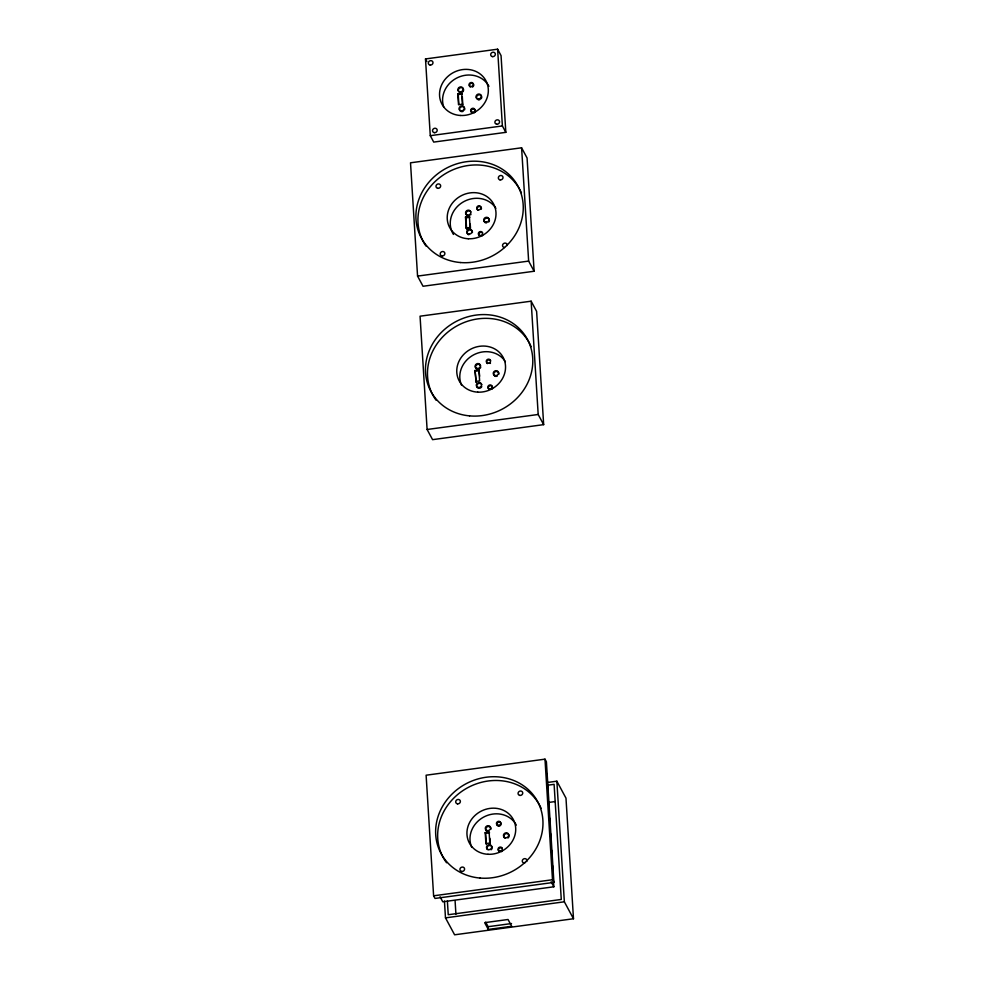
<?xml version="1.0" encoding="UTF-8"?>
<svg xmlns="http://www.w3.org/2000/svg" width="984" height="984" viewBox="0 0 984 984"><rect width="100%" height="100%" fill="white"/><g stroke="black" fill="none" stroke-linecap="round" stroke-linejoin="round"><path stroke-width="1.48" d="M425.494 58.942L497.609 49.2L501.053 55.596L505.825 132.348L433.723 142.09L430.279 135.681L425.494 58.942L426.872 61.5M457.831 93.8L461.73 93.271L462.136 94.021L458.237 94.55L457.831 93.8L458.519 104.759L462.418 104.23L462.824 104.98L462.308 96.764M430.279 135.681L502.381 125.94L505.825 132.348M521.594 147.797L410.512 162.803L417.56 276.098L423.034 286.258L534.115 271.252L527.067 157.969L521.594 147.797L528.642 261.092L534.115 271.252M465.506 217.07L469.405 216.542L469.811 217.292L465.912 217.821L465.506 217.07L466.182 228.03L466.588 228.78L469.183 228.436M466.182 228.03L470.081 227.501L469.405 216.542M417.56 276.098L528.642 261.092M531.139 301.19L420.057 316.196L427.105 429.491L432.579 439.651L543.66 424.645L536.612 311.362L531.139 301.19L538.187 414.485L543.66 424.645M475.038 370.464L476.133 382.173L475.038 370.464L478.937 369.935L479.688 376.171M475.444 371.214L479.343 370.685M475.727 381.423L479.626 380.894L478.937 369.935M427.105 429.491L538.187 414.485M544.988 759.156L426.109 775.207L433.612 895.809L435.026 898.441L553.906 882.39L546.403 761.788L544.988 759.156L552.491 879.745L553.906 882.39M547.83 782.428L556.858 781.198L565.984 798.147L573.487 918.749L454.608 934.8L445.481 917.863L444.436 901.061M548.076 785.158L554.103 784.334L561.274 899.45L448.237 914.726L447.388 901.086M549.256 802.366L555.284 801.542M485.223 832.599L489.122 832.07L489.528 832.821L485.629 833.35L485.223 832.599L485.899 843.559L489.798 843.042L490.204 843.792L489.872 838.306M433.612 895.809L552.491 879.745M553.451 880.668L553.832 886.793L442.763 901.787L440.057 896.768M445.481 917.863L564.361 901.799L573.487 918.749M485.702 922.18L488.138 926.694L511.52 923.546M488.31 929.437L511.692 926.276L508.039 919.499L484.657 922.66L488.31 929.437L488.138 926.694M478.495 98.892L478.901 99.642M486.17 222.163L486.576 222.913M495.702 375.556L496.108 376.306M551.138 881.762L553.832 886.793M556.858 781.198L564.361 901.799M546.784 773.498L547.264 781.148M547.547 785.749L548.309 797.999M548.605 802.587L549.269 813.301M549.552 817.901L550.216 828.614M550.499 833.202L551.261 845.453M551.557 850.041L552.221 860.766M552.504 865.354L553.168 876.067M497.609 49.2L502.381 125.94M470.229 224.143L470.487 228.263M461.73 93.271L462.418 104.23M458.237 94.55L458.839 104.144M465.912 217.821L466.588 228.78M489.122 832.07L489.798 843.042M485.629 833.35L486.305 844.321M455.075 900.618L455.924 914.247M461.582 385.224A24.92 22.509 -28.3 0 1 473.538 354.916A24.92 22.509 -28.3 0 1 505.395 361.682M494.128 375.507A2.694 2.435 -28.3 0 1 495.752 371.534A2.694 2.435 -28.3 0 1 498.888 374.166M497.178 376.196A2.694 2.435 -28.3 0 1 496.502 376.38M495.813 376.405A2.694 2.435 -28.3 0 1 494.583 375.949M481.766 386.564A2.694 2.435 -28.3 0 1 481.422 387.142M480.93 387.647A2.694 2.435 -28.3 0 1 479.675 388.237M478.322 388.163A2.694 2.435 -28.3 0 1 477.474 384.178A2.694 2.435 -28.3 0 1 481.779 384.658M480.733 367.094A2.694 2.435 -28.3 0 1 480.118 368.287M478.987 369.086A2.694 2.435 -28.3 0 1 476.969 369.111M475.948 368.336A2.694 2.435 -28.3 0 1 477.006 364.646A2.694 2.435 -28.3 0 1 480.659 365.814M490.487 363.084A2.189 1.98 -28.3 0 1 490.081 363.477M487.461 363.625A2.189 1.98 -28.3 0 1 487.326 360.599A2.189 1.98 -28.3 0 1 490.549 360.611M488.753 389.135A2.189 1.98 -28.3 0 1 489.515 385.937A2.189 1.98 -28.3 0 1 492.529 387.204M492.553 387.733A2.189 1.98 -28.3 0 1 491.779 389.16M436.158 400.303A54.833 49.532 -28.3 0 1 456.601 326.085A54.833 49.532 -28.3 0 1 531.139 346.663M443.821 107.207A24.92 22.509 -28.3 0 1 457.781 77.527A24.92 22.509 -28.3 0 1 488.937 86.297M476.908 98.843A2.694 2.435 -28.3 0 1 478.212 94.993A2.694 2.435 -28.3 0 1 481.717 96.862M481.68 97.502A2.694 2.435 -28.3 0 1 481.09 98.72M479.971 99.532A2.694 2.435 -28.3 0 1 477.953 99.593M463.12 111.352A2.694 2.435 -28.3 0 1 459.516 109.654A2.694 2.435 -28.3 0 1 462.48 106.641A2.694 2.435 -28.3 0 1 464.559 109.9M459.196 92.127A2.694 2.435 -28.3 0 1 458.827 88.818A2.694 2.435 -28.3 0 1 462.32 87.908A2.694 2.435 -28.3 0 1 463.304 91.057M462.911 91.623A2.694 2.435 -28.3 0 1 462.394 92.09M470.254 86.961A2.189 1.98 -28.3 0 1 469.811 84.304A2.189 1.98 -28.3 0 1 472.64 83.431A2.189 1.98 -28.3 0 1 473.562 85.94M472.873 86.813A2.189 1.98 -28.3 0 1 472.382 87.109M471.963 112.791A2.189 1.98 -28.3 0 1 471.348 110.171A2.189 1.98 -28.3 0 1 474.128 109.15A2.189 1.98 -28.3 0 1 475.211 111.586M474.952 112.078A2.189 1.98 -28.3 0 1 474.091 112.816M453.439 234.426A24.92 22.509 -28.3 0 1 462.578 202.347A24.92 22.509 -28.3 0 1 495.862 208.288M485.616 222.864A2.694 2.435 -28.3 0 1 484.485 219.457A2.694 2.435 -28.3 0 1 488.285 218.387A2.694 2.435 -28.3 0 1 488.753 221.99M468.778 234.782A2.694 2.435 -28.3 0 1 467.277 231.855A2.694 2.435 -28.3 0 1 470.377 229.936A2.694 2.435 -28.3 0 1 472.406 232.532M470.967 214.327A2.694 2.435 -28.3 0 1 470.586 214.893M468.765 215.865A2.694 2.435 -28.3 0 1 466.859 215.398M466.404 214.942A2.694 2.435 -28.3 0 1 467.166 211.449A2.694 2.435 -28.3 0 1 470.807 211.868M504.484 247.513A2.398 2.165 -28.3 0 1 502.578 245.102A2.398 2.165 -28.3 0 1 505.296 243.097A2.398 2.165 -28.3 0 1 507.191 245.508M477.929 210.244A2.189 1.98 -28.3 0 1 477.486 207.575A2.189 1.98 -28.3 0 1 480.303 206.702A2.189 1.98 -28.3 0 1 481.238 209.211M482.615 235.348A2.189 1.98 -28.3 0 1 482.234 235.766M479.22 235.742A2.189 1.98 -28.3 0 1 479.503 232.864A2.189 1.98 -28.3 0 1 482.529 232.9M426.011 246.074A54.833 49.532 -28.3 0 1 447.363 172.52A54.833 49.532 -28.3 0 1 521.434 192.913M471.767 847.372A24.92 22.509 -28.3 0 1 484.448 816.683A24.92 22.509 -28.3 0 1 516.329 825.096M504.767 838.085A2.694 2.435 -28.3 0 1 504.325 834.789A2.694 2.435 -28.3 0 1 507.818 833.817A2.694 2.435 -28.3 0 1 508.851 836.941M508.482 837.519A2.694 2.435 -28.3 0 1 507.965 837.987M487.412 849.61A2.694 2.435 -28.3 0 1 489.183 845.502A2.694 2.435 -28.3 0 1 491.951 848.7M491.594 849.29A2.694 2.435 -28.3 0 1 491.114 849.782M486.576 830.926A2.694 2.435 -28.3 0 1 487.498 826.646A2.694 2.435 -28.3 0 1 490.918 829.229M524.816 863.017A2.398 2.165 -28.3 0 1 522.283 860.828A2.398 2.165 -28.3 0 1 525.222 858.663A2.398 2.165 -28.3 0 1 526.735 861.603M498.654 826.117A2.189 1.98 -28.3 0 1 496.957 823.596A2.189 1.98 -28.3 0 1 500.02 822.23A2.189 1.98 -28.3 0 1 500.659 825.219M500.253 825.613A2.189 1.98 -28.3 0 1 499.22 826.08M502.344 850.877A2.189 1.98 -28.3 0 1 501.483 851.615M499.343 851.603A2.189 1.98 -28.3 0 1 499.023 848.602A2.189 1.98 -28.3 0 1 502.246 848.429M446.576 862.771A54.833 49.532 -28.3 0 1 466.391 788.442A54.833 49.532 -28.3 0 1 541.163 808.442M477.806 392.149A24.92 22.509 -28.3 0 0 503.747 358.631A24.92 22.509 -28.3 0 0 461.89 356.54A24.92 22.509 -28.3 0 0 477.806 392.149M477.215 368.52A2.694 2.435 -28.3 0 0 480.253 365.064A2.694 2.435 -28.3 0 0 475.776 364.547A2.694 2.435 -28.3 0 0 477.215 368.52M478.581 387.536A2.694 2.435 -28.3 0 0 481.373 383.908A2.694 2.435 -28.3 0 0 476.846 383.686A2.694 2.435 -28.3 0 0 478.581 387.536M495.407 375.654A2.694 2.435 -28.3 0 0 498.371 372.149A2.694 2.435 -28.3 0 0 493.882 371.718A2.694 2.435 -28.3 0 0 495.407 375.654M488.076 363.219A2.189 1.98 -28.3 0 0 490.413 360.304A2.189 1.98 -28.3 0 0 486.736 360.058A2.189 1.98 -28.3 0 0 488.076 363.219M489.798 388.988A2.189 1.98 -28.3 0 0 491.963 385.962A2.189 1.98 -28.3 0 0 488.261 385.925A2.189 1.98 -28.3 0 0 489.798 388.988M460.598 115.485A24.92 22.509 -28.3 0 0 486.539 81.967A24.92 22.509 -28.3 0 0 444.67 79.876A24.92 22.509 -28.3 0 0 460.598 115.485M460.008 91.856A2.694 2.435 -28.3 0 0 463.034 88.4A2.694 2.435 -28.3 0 0 458.569 87.883A2.694 2.435 -28.3 0 0 460.008 91.856M461.373 110.872A2.694 2.435 -28.3 0 0 464.153 107.244A2.694 2.435 -28.3 0 0 459.639 107.035A2.694 2.435 -28.3 0 0 461.373 110.872M478.199 98.99A2.694 2.435 -28.3 0 0 481.164 95.485A2.694 2.435 -28.3 0 0 476.674 95.054A2.694 2.435 -28.3 0 0 478.199 98.99M492.369 56.605A2.398 2.165 -28.3 0 0 495.284 53.714A2.398 2.165 -28.3 0 0 491.397 52.964A2.398 2.165 -28.3 0 0 492.369 56.605M430.18 65.055A2.398 2.165 -28.3 0 0 432.874 61.98A2.398 2.165 -28.3 0 0 428.901 61.525A2.398 2.165 -28.3 0 0 430.18 65.055M496.809 124.242A2.398 2.165 -28.3 0 0 499.429 121.106A2.398 2.165 -28.3 0 0 495.432 120.761A2.398 2.165 -28.3 0 0 496.809 124.242M434.387 132.655A2.398 2.165 -28.3 0 0 437.081 129.581A2.398 2.165 -28.3 0 0 433.108 129.125A2.398 2.165 -28.3 0 0 434.387 132.655M470.869 86.555A2.189 1.98 -28.3 0 0 473.193 83.64A2.189 1.98 -28.3 0 0 469.528 83.394A2.189 1.98 -28.3 0 0 470.869 86.555M472.591 112.324A2.189 1.98 -28.3 0 0 474.755 109.298A2.189 1.98 -28.3 0 0 471.053 109.261A2.189 1.98 -28.3 0 0 472.591 112.324M469.54 415.875A54.833 49.532 -28.3 0 0 529.663 344.228A54.833 49.532 -28.3 0 0 438.175 335.913A54.833 49.532 -28.3 0 0 469.54 415.875M468.273 238.755A24.92 22.509 -28.3 0 0 494.214 205.238A24.92 22.509 -28.3 0 0 452.345 203.147A24.92 22.509 -28.3 0 0 468.273 238.755M467.671 215.127A2.694 2.435 -28.3 0 0 470.709 211.671A2.694 2.435 -28.3 0 0 466.231 211.154A2.694 2.435 -28.3 0 0 467.671 215.127M469.036 234.143A2.694 2.435 -28.3 0 0 471.828 230.514A2.694 2.435 -28.3 0 0 467.302 230.305A2.694 2.435 -28.3 0 0 469.036 234.143M485.862 222.261A2.694 2.435 -28.3 0 0 488.839 218.755A2.694 2.435 -28.3 0 0 484.349 218.325A2.694 2.435 -28.3 0 0 485.862 222.261M500.032 179.875A2.398 2.165 -28.3 0 0 502.959 176.985A2.398 2.165 -28.3 0 0 499.06 176.234A2.398 2.165 -28.3 0 0 500.032 179.875M437.855 188.325A2.398 2.165 -28.3 0 0 440.549 185.25A2.398 2.165 -28.3 0 0 436.576 184.795A2.398 2.165 -28.3 0 0 437.855 188.325M442.05 255.926A2.398 2.165 -28.3 0 0 444.756 252.851A2.398 2.165 -28.3 0 0 440.783 252.396A2.398 2.165 -28.3 0 0 442.05 255.926M478.531 209.826A2.189 1.98 -28.3 0 0 480.868 206.911A2.189 1.98 -28.3 0 0 477.191 206.665A2.189 1.98 -28.3 0 0 478.531 209.826M480.266 235.594A2.189 1.98 -28.3 0 0 482.418 232.568A2.189 1.98 -28.3 0 0 478.716 232.532A2.189 1.98 -28.3 0 0 480.266 235.594M460.426 262.531A54.833 49.532 -28.3 0 0 519.97 190.465A54.833 49.532 -28.3 0 0 428.347 182.852A54.833 49.532 -28.3 0 0 460.426 262.531M487.99 854.284A24.92 22.509 -28.3 0 0 513.931 820.767A24.92 22.509 -28.3 0 0 472.062 818.676A24.92 22.509 -28.3 0 0 487.99 854.284M487.4 830.656A2.694 2.435 -28.3 0 0 490.426 827.2A2.694 2.435 -28.3 0 0 485.961 826.683A2.694 2.435 -28.3 0 0 487.4 830.656M488.753 849.672A2.694 2.435 -28.3 0 0 491.545 846.043A2.694 2.435 -28.3 0 0 487.018 845.834A2.694 2.435 -28.3 0 0 488.753 849.672M505.591 837.79A2.694 2.435 -28.3 0 0 508.556 834.284A2.694 2.435 -28.3 0 0 504.066 833.854A2.694 2.435 -28.3 0 0 505.591 837.79M519.761 795.404A2.398 2.165 -28.3 0 0 522.676 792.514A2.398 2.165 -28.3 0 0 518.777 791.763A2.398 2.165 -28.3 0 0 519.761 795.404M457.572 803.854A2.398 2.165 -28.3 0 0 460.266 800.779A2.398 2.165 -28.3 0 0 456.293 800.324A2.398 2.165 -28.3 0 0 457.572 803.854M461.779 871.455A2.398 2.165 -28.3 0 0 464.473 868.392A2.398 2.165 -28.3 0 0 460.5 867.937A2.398 2.165 -28.3 0 0 461.779 871.455M498.261 825.355A2.189 1.98 -28.3 0 0 500.585 822.439A2.189 1.98 -28.3 0 0 496.908 822.194A2.189 1.98 -28.3 0 0 498.261 825.355M499.983 851.123A2.189 1.98 -28.3 0 0 502.135 848.097A2.189 1.98 -28.3 0 0 498.433 848.06A2.189 1.98 -28.3 0 0 499.983 851.123M480.143 878.06A54.833 49.532 -28.3 0 0 539.687 805.994A54.833 49.532 -28.3 0 0 448.064 798.393A54.833 49.532 -28.3 0 0 480.143 878.06"/></g></svg>
